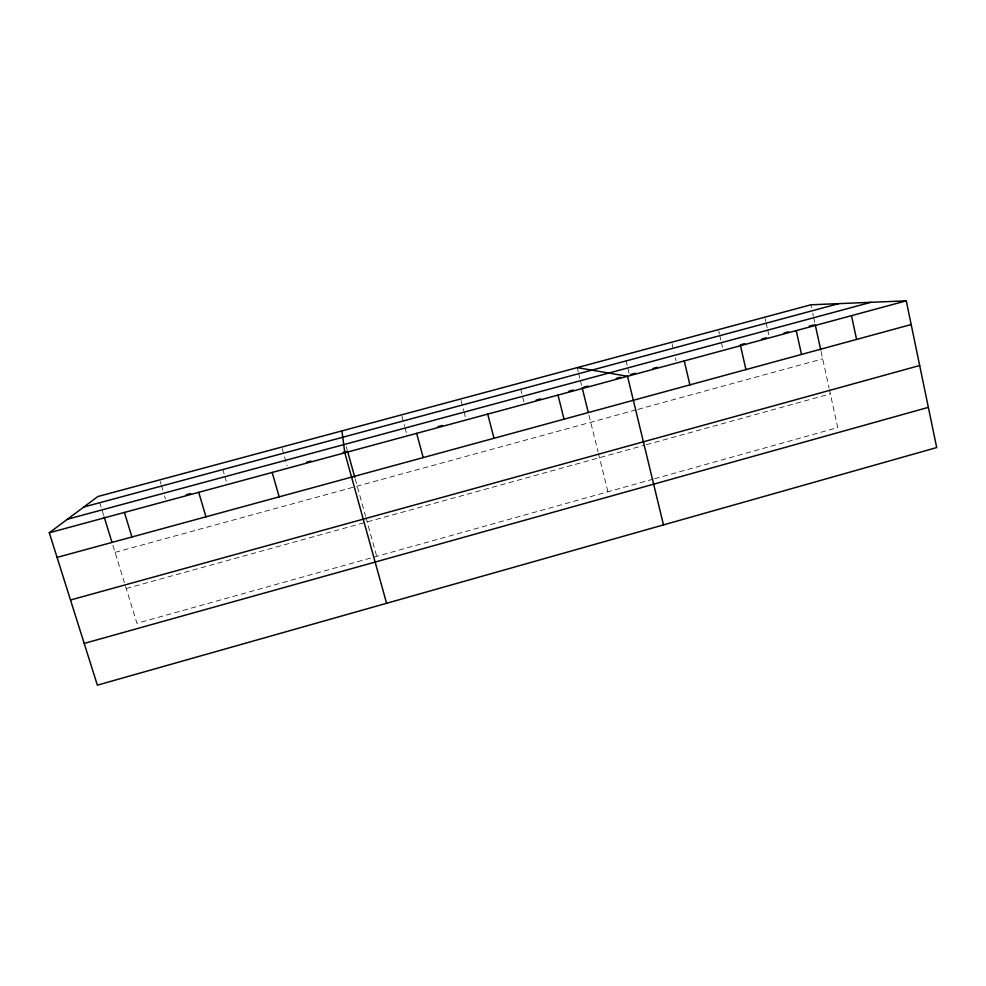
<?xml version="1.0" encoding="UTF-8"?>
<svg xmlns="http://www.w3.org/2000/svg" width="986" height="986" viewBox="0 0 986 986"><rect width="100%" height="100%" fill="white"/><g stroke="black" fill="none" stroke-linecap="round" stroke-linejoin="round"><path stroke-width="0.74" stroke-dasharray="4.93 3.7" d="M653.102 479.159L136.943 623.3L124.877 584.168M654.556 478.752L837.718 427.591L829.386 389.495M126.22 588.506L644.881 445.142M646.335 444.735L830.348 393.87M115.079 552.357L636.327 409.819M637.806 409.412L822.694 358.855M99.66 502.367L104.159 516.96M112.897 545.27L124.433 582.726M160.163 481.341L161.038 484.249M161.482 485.716L162.789 490.079M164.539 495.909L165.414 498.817M222.725 469.213L224.426 475.018M224.845 476.472L226.977 483.732M282.169 448.519L287.123 465.897M346.332 446.781L347.134 449.665M355.219 478.839L365.572 516.183M365.966 517.613L376.701 556.338M401.943 416.302L404.654 426.383M405.049 427.825L406.602 433.594M461.004 400.415L463.642 410.472M464.024 411.901L465.528 417.657M520.633 388.965L523.923 401.857M577.549 369.06L578.252 371.919M578.609 373.349L580.027 379.068M580.372 380.497L581.789 386.204M588.938 415.069L598.034 451.785M598.391 453.264L607.931 491.767M625.999 360.58L629.105 373.411M672.033 343.646L674.042 352.175M675.385 357.869L676.063 360.716M718.757 331.074L719.41 333.909M719.731 335.326L721.037 341.008M721.37 342.425L722.676 348.107M765.136 318.601L765.777 321.424M766.085 322.841L767.355 328.511M767.675 329.928L768.944 335.597M810.862 304.797L811.49 307.62M812.723 313.277L813.339 316.099M813.647 317.517L814.88 323.174M821.055 351.398L829.066 388.04"/><path stroke-width="1.48" d="M49.3 532.773L97.861 496.525L810.874 304.797L906.257 300.841L936.7 447.558L97.367 685.159L49.3 532.773L906.257 300.841M84.204 643.427L928.356 407.354M70.511 599.993L919.679 365.523M57.065 557.398L911.175 324.542M83.822 507.001L838.667 303.651M67.442 519.228L870.872 302.308M186.231 494.762L190.594 493.579M306.56 462.2L310.947 461.017M343.14 452.303L347.54 451.12L354.812 477.372M437.92 426.655L442.344 425.459M536.162 400.082L540.611 398.874M568.799 391.245L573.248 390.049M583.626 387.239L588.063 386.044M616.139 378.439L620.576 377.244M630.917 374.446L635.317 373.25M652.917 368.493L657.317 367.297M740.35 344.829L744.689 343.658M762.042 338.962L766.381 337.791M784.08 332.997L788.529 331.801M809.272 326.181L813.709 324.986M577.192 367.63L627.527 376.282L663.492 524.897M104.159 516.96L112.022 542.448M124.433 512.437L131.939 536.988M198.716 492.334L205.963 516.812M272.173 472.454L279.174 496.845M386.586 603.284L344.817 452.784L341.932 430.894M416.671 433.347L423.179 457.59M487.725 414.12L493.998 438.277M558.002 395.09L564.041 419.186M582.147 387.634L588.223 412.173M684.259 360.925L689.892 384.873M740.498 345.704L745.946 369.59M796.244 330.618L801.507 354.442M815.2 324.579L820.734 349.919M851.485 315.668L856.575 339.418"/></g></svg>
